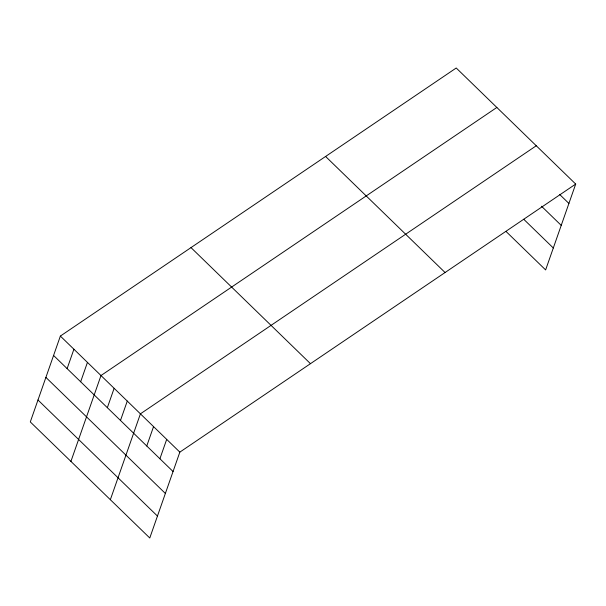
<?xml version="1.0" encoding="UTF-8"?>
<svg xmlns="http://www.w3.org/2000/svg" width="606" height="606" viewBox="0 0 606 606"><rect width="100%" height="100%" fill="white"/><g stroke="black" fill="none" stroke-linecap="round" stroke-linejoin="round"><path stroke-width="0.91" d="M60.365 336.072L30.3 421.935L149.773 537.999L179.838 452.137L575.7 184.065L456.227 68.001L60.365 336.072L179.838 452.137M67.122 368.615L73.909 349.23M80.659 381.765L87.446 362.38M70.917 461.401L100.99 375.538L496.852 107.459M107.345 407.687L114.133 388.302M120.488 420.458L127.275 401.074M110.345 499.7L140.418 413.837L536.272 145.758M146.766 445.993L153.56 426.601M159.908 458.757L166.695 439.373M575.7 184.065L545.627 269.928L506.207 231.628M559.709 194.511L568.913 203.449M541.514 206.237L561.232 225.387M523.743 219.266L553.316 247.99M325.596 156.462L445.069 272.526M191.004 247.612L310.477 363.676M53.578 355.457L173.051 471.521M45.897 377.394L165.37 493.458M37.981 399.998L157.454 516.062"/></g></svg>
